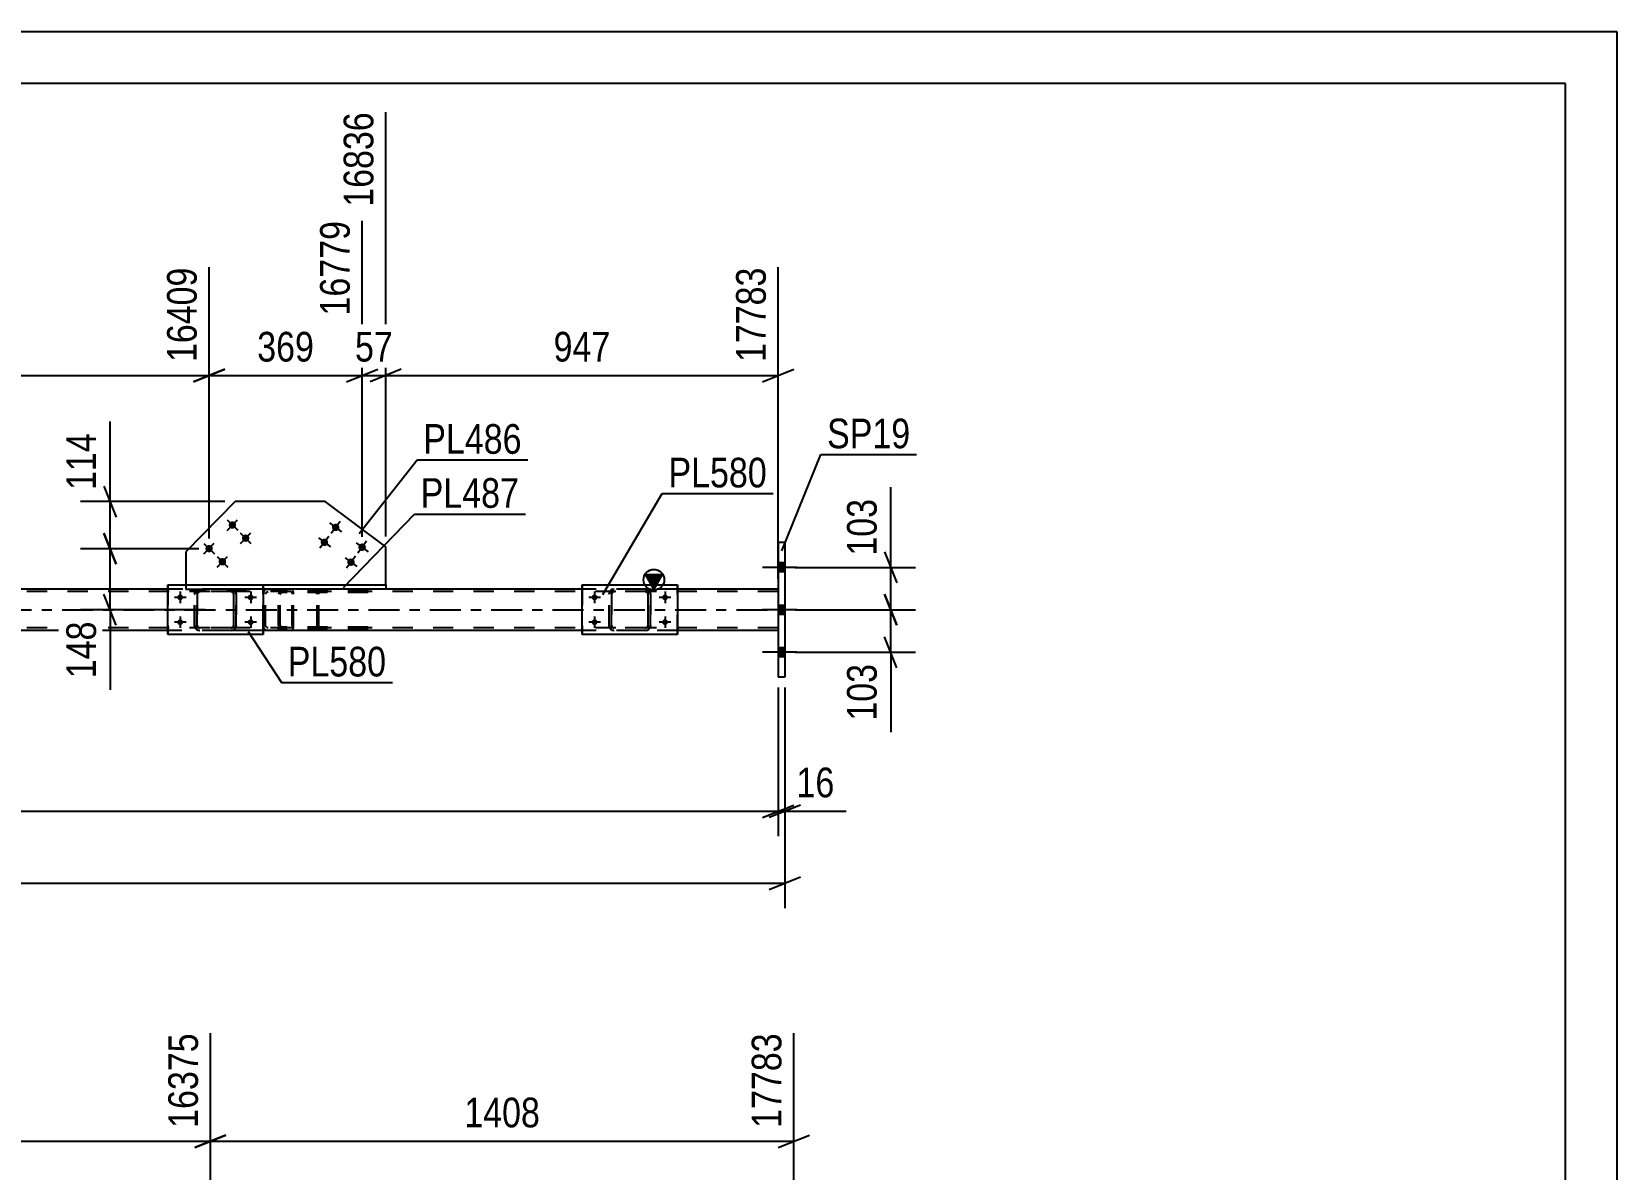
# Model space of a CAD drawing. Header units: millimetres. Extents: x 0 to 841, y 0 to 594.
# Drawn here: x 687.9 to 841, y 484.1 to 594 of the extents above; entities that cross this region are included whole.
import ezdxf

# ---------------------------------------------------------------- set-up
doc = ezdxf.new("R2010")
doc.units = ezdxf.units.MM
doc.linetypes.add('DXK_LINE_DOT2', pattern=[3.9198, 1.9599, -1.9599])
doc.linetypes.add('DXK_LINE_DOT3', pattern=[5.9187, 2.979, -0.9799, 0.9799, -0.9799])
doc.styles.add('Arial Narrow', font='ARIALN.TTF', dxfattribs={"height": 0.2})

# ---------------------------------------------------------------- blocks, each defined once
blk = doc.blocks.new('Unknown-570369486-1113')
at = {"color": 5, "linetype": 'Continuous'}
for p, q in [((841, 594), (0, 594)), ((841, 0), (841, 594)), ((836, 589), (5, 589)), ((836, 5), (836, 589))]:
    blk.add_line(p, q, dxfattribs=at)
blk = doc.blocks.new('Part-570369486-4395 - 4387')
at = {"color": 2, "linetype": 'Continuous'}
for p, q in [((760.64, 544.66), (760, 544.66)), ((760, 544.66), (760, 531.66)), ((760.64, 544.66), (760.64, 531.66)), ((760.64, 531.66), (760, 531.66))]:
    blk.add_line(p, q, dxfattribs=at)
blk = doc.blocks.new('Part-570369486-4406 - 4387')
at = {"linetype": 'Continuous'}
blk.add_hatch(color=2, dxfattribs=at).paths.add_polyline_path([(748, 540.16), (747.2, 541.56), (748.8, 541.56)])
at = {"color": 2, "linetype": 'Continuous'}
for p, q in [((748, 540.16), (747.2, 541.56)), ((747.2, 541.56), (748.8, 541.56)), ((748.8, 541.56), (748, 540.16)), ((701.08, 540.16), (670.28, 540.16)), ((741.08, 540.16), (722.12, 540.16)), ((760, 540.16), (750.28, 540.16)), ((701.08, 536.16), (670.28, 536.16)), ((741.08, 536.16), (710.28, 536.16)), ((760, 536.16), (750.28, 536.16))]:
    blk.add_line(p, q, dxfattribs=at)
at = {"color": 7, "linetype": 'DXK_LINE_DOT2'}
for p, q in [((760, 539.92), (93.08, 539.92)), ((722.12, 540.16), (701.08, 540.16)), ((750.28, 540.16), (741.08, 540.16)), ((760, 540.16), (760, 536.16)), ((760, 536.4), (93.08, 536.4)), ((710.28, 536.16), (701.08, 536.16)), ((750.28, 536.16), (741.08, 536.16))]:
    blk.add_line(p, q, dxfattribs=at)
at = {"color": 7, "linetype": 'DXK_LINE_DOT3'}
blk.add_line((93.08, 538.16), (760, 538.16), dxfattribs=at)
at = {"color": 2, "linetype": 'Continuous'}
blk.add_circle((748, 541.06), 1, dxfattribs=at)
blk = doc.blocks.new('Part-570369486-4422 - 4387')
at = {"color": 2, "linetype": 'Continuous'}
for p, q in [((741.08, 535.76), (741.08, 540.56)), ((741.08, 540.56), (741.08, 540.56)), ((741.08, 540.56), (750.28, 540.56)), ((750.28, 540.56), (750.28, 535.76)), ((741.08, 535.76), (741.08, 535.76)), ((750.28, 535.76), (741.08, 535.76))]:
    blk.add_line(p, q, dxfattribs=at)
at = {"color": 7, "linetype": 'DXK_LINE_DOT2'}
for p, q in [((741.08, 540.56), (741.08, 535.76)), ((741.08, 540.56), (741.08, 540.56)), ((750.28, 535.76), (750.28, 540.56)), ((741.08, 535.76), (741.08, 535.76))]:
    blk.add_line(p, q, dxfattribs=at)
blk = doc.blocks.new('Part-570369486-4436 - 4387')
at = {"color": 2, "linetype": 'Continuous'}
for p, q in [((702.81, 540.56), (702.81, 540.56)), ((702.81, 540.56), (702.81, 540.56)), ((702.81, 540.56), (722.12, 540.56)), ((722.12, 540.56), (722.12, 540.16)), ((722.12, 540.16), (710.28, 540.16)), ((722.12, 540.16), (722.12, 540.16))]:
    blk.add_line(p, q, dxfattribs=at)
at = {"color": 7, "linetype": 'DXK_LINE_DOT2'}
for p, q in [((702.81, 540.56), (702.81, 540.16)), ((702.81, 540.56), (722.12, 540.56)), ((702.81, 540.56), (702.81, 540.56)), ((722.12, 540.56), (722.12, 540.56)), ((702.81, 540.16), (722.12, 540.16)), ((710.28, 540.16), (702.81, 540.16))]:
    blk.add_line(p, q, dxfattribs=at)
blk = doc.blocks.new('Part-570369486-4462 - 4387')
at = {"color": 2, "linetype": 'Continuous'}
for p, q in [((701.08, 535.76), (701.08, 540.56)), ((701.08, 540.56), (701.08, 540.56)), ((701.08, 540.56), (710.28, 540.56)), ((710.28, 540.56), (710.28, 535.76)), ((701.08, 535.76), (701.08, 535.76)), ((710.28, 535.76), (701.08, 535.76))]:
    blk.add_line(p, q, dxfattribs=at)
at = {"color": 7, "linetype": 'DXK_LINE_DOT2'}
for p, q in [((701.08, 540.56), (701.08, 535.76)), ((701.08, 540.56), (701.08, 540.56)), ((710.28, 535.76), (710.28, 540.56)), ((701.08, 535.76), (701.08, 535.76))]:
    blk.add_line(p, q, dxfattribs=at)
blk = doc.blocks.new('Part-570369486-4463 - 4387')
at = {"color": 7, "linetype": 'DXK_LINE_DOT2'}
for p, q in [((703.67, 539.68), (703.71, 539.86)), ((703.67, 539.68), (703.68, 539.68)), ((703.67, 536.64), (703.67, 539.68)), ((703.71, 539.86), (703.68, 539.68)), ((703.68, 536.64), (703.68, 539.68)), ((703.93, 539.77), (703.91, 539.68)), ((703.92, 539.68), (703.91, 539.68)), ((703.91, 539.68), (703.91, 536.64)), ((703.92, 539.68), (703.94, 539.77)), ((703.92, 536.64), (703.92, 539.68)), ((703.98, 539.85), (703.93, 539.77)), ((703.94, 539.77), (703.99, 539.85)), ((703.97, 540.12), (704.15, 540.16)), ((704.16, 540.16), (703.97, 540.12)), ((703.97, 540.12), (703.97, 540.12)), ((704.06, 539.9), (703.98, 539.85)), ((703.99, 539.85), (704.07, 539.9)), ((704.15, 539.92), (704.06, 539.9)), ((704.07, 539.9), (704.16, 539.92)), ((707.2, 540.16), (704.15, 540.16)), ((707.2, 539.92), (704.15, 539.92)), ((707.19, 540.16), (707.37, 540.12)), ((707.28, 539.9), (707.19, 539.92)), ((707.38, 540.12), (707.2, 540.16)), ((707.2, 539.92), (707.29, 539.9)), ((707.28, 539.9), (707.29, 539.9)), ((707.36, 539.85), (707.28, 539.9)), ((707.29, 539.9), (707.37, 539.85)), ((707.41, 539.77), (707.36, 539.85)), ((707.37, 539.85), (707.42, 539.77)), ((707.43, 539.69), (707.41, 539.77)), ((707.42, 539.77), (707.44, 539.68)), ((707.43, 539.68), (707.43, 539.69)), ((707.44, 539.68), (707.43, 539.68)), ((707.43, 539.68), (707.43, 536.64)), ((707.44, 536.64), (707.44, 539.68)), ((707.63, 539.86), (707.67, 539.68)), ((707.68, 539.68), (707.64, 539.86)), ((707.68, 539.68), (707.67, 539.68)), ((707.67, 539.68), (707.67, 536.64)), ((707.68, 536.64), (707.68, 539.68)), ((703.68, 536.64), (703.67, 536.64)), ((703.67, 536.64), (703.67, 536.64)), ((703.71, 536.46), (703.67, 536.64)), ((703.68, 536.64), (703.71, 536.46)), ((703.91, 536.64), (703.92, 536.64)), ((703.91, 536.64), (703.93, 536.55)), ((703.94, 536.55), (703.92, 536.64)), ((703.93, 536.55), (703.98, 536.47)), ((703.99, 536.47), (703.94, 536.55)), ((703.97, 536.2), (703.97, 536.2)), ((704.15, 536.16), (703.97, 536.2)), ((703.97, 536.2), (704.16, 536.16)), ((703.98, 536.47), (704.06, 536.42)), ((704.07, 536.42), (703.99, 536.47)), ((704.06, 536.42), (704.15, 536.4)), ((704.16, 536.4), (704.07, 536.42)), ((707.2, 536.4), (704.15, 536.4)), ((707.2, 536.16), (704.15, 536.16)), ((707.19, 536.4), (707.28, 536.42)), ((707.37, 536.2), (707.19, 536.16)), ((707.29, 536.42), (707.2, 536.4)), ((707.2, 536.16), (707.38, 536.2)), ((707.28, 536.42), (707.36, 536.47)), ((707.28, 536.42), (707.29, 536.42)), ((707.37, 536.47), (707.29, 536.42)), ((707.36, 536.47), (707.41, 536.55)), ((707.42, 536.55), (707.37, 536.47)), ((707.41, 536.55), (707.43, 536.64)), ((707.44, 536.64), (707.42, 536.55)), ((707.43, 536.64), (707.44, 536.64)), ((707.67, 536.64), (707.63, 536.46)), ((707.64, 536.46), (707.68, 536.64)), ((707.67, 536.64), (707.68, 536.64))]:
    blk.add_line(p, q, dxfattribs=at)
at = {"color": 7, "linetype": 'DXK_LINE_DOT3'}
blk.add_line((705.68, 538.16), (705.67, 538.16), dxfattribs=at)
at = {"color": 7, "linetype": 'DXK_LINE_DOT2'}
for centre, start, end in [((704.15, 539.68), 112.5, 157.5), ((704.16, 539.68), 112.5, 157.5), ((707.19, 539.68), 22.5, 67.5), ((707.2, 539.68), 22.5, 67.5), ((704.15, 536.64), 202.5, 247.5), ((704.16, 536.64), 202.5, 247.5), ((707.19, 536.64), 292.5, 337.5), ((707.2, 536.64), 292.5, 337.5)]:
    blk.add_arc(centre, 0.48, start, end, dxfattribs=at)
blk = doc.blocks.new('Part-570369486-4503 - 4387')
at = {"color": 2, "linetype": 'Continuous'}
for p, q in [((707.58, 548.61), (702.81, 543.77)), ((716.28, 548.61), (707.58, 548.61)), ((722.12, 544.25), (716.28, 548.61)), ((702.81, 543.77), (702.81, 540.56)), ((722.12, 540.56), (722.12, 544.25))]:
    blk.add_line(p, q, dxfattribs=at)
at = {"color": 7, "linetype": 'DXK_LINE_DOT2'}
blk.add_line((702.81, 540.56), (722.12, 540.56), dxfattribs=at)
blk = doc.blocks.new('Bolt-570369486-4591 - 4387')
at = {"linetype": 'Continuous'}
for points in [[(760.64, 541.82), (760.64, 542.7), (760, 542.7), (760, 541.82)], [(760.64, 541.82), (760.64, 542.7), (760, 542.7), (760, 541.82)], [(760.64, 541.82), (760.64, 542.7), (760, 542.7), (760, 541.82)], [(760.64, 537.7), (760.64, 538.58), (760, 538.58), (760, 537.7)], [(760.64, 537.7), (760.64, 538.58), (760, 538.58), (760, 537.7)], [(760.64, 533.62), (760.64, 534.5), (760, 534.5), (760, 533.62)], [(760.64, 533.62), (760.64, 534.5), (760, 534.5), (760, 533.62)], [(760.64, 533.62), (760.64, 534.5), (760, 534.5), (760, 533.62)]]:
    blk.add_hatch(color=1, dxfattribs=at).paths.add_polyline_path(points)
at = {"color": 1, "linetype": 'Continuous'}
for p, q in [((761.8, 542.26), (758.48, 542.26)), ((761.8, 542.26), (758.48, 542.26)), ((761.8, 542.26), (758.48, 542.26)), ((760.64, 542.7), (760, 542.7)), ((760.64, 542.7), (760, 542.7)), ((760.64, 542.7), (760, 542.7)), ((760.64, 541.82), (760, 541.82)), ((760.64, 541.82), (760, 541.82)), ((760.64, 541.82), (760, 541.82)), ((761.8, 538.14), (758.48, 538.14)), ((761.8, 538.14), (758.48, 538.14)), ((760.64, 538.58), (760, 538.58)), ((760.64, 538.58), (760, 538.58)), ((760.64, 537.7), (760, 537.7)), ((760.64, 537.7), (760, 537.7)), ((760.64, 534.5), (760, 534.5)), ((760.64, 534.5), (760, 534.5)), ((760.64, 534.5), (760, 534.5)), ((761.8, 534.06), (758.48, 534.06)), ((761.8, 534.06), (758.48, 534.06)), ((761.8, 534.06), (758.48, 534.06)), ((760.64, 533.62), (760, 533.62)), ((760.64, 533.62), (760, 533.62)), ((760.64, 533.62), (760, 533.62))]:
    blk.add_line(p, q, dxfattribs=at)
blk = doc.blocks.new('Bolt-570369486-4624 - 4387')
at = {"linetype": 'Continuous'}
for points in [[(742, 539.36), (742, 539.42), (742.02, 539.47), (742.05, 539.52), (742.09, 539.57), (742.14, 539.6), (742.19, 539.63), (742.25, 539.64), (742.31, 539.64), (742.36, 539.63), (742.42, 539.6), (742.46, 539.57), (742.5, 539.52), (742.53, 539.47), (742.55, 539.42), (742.56, 539.36), (742.55, 539.3), (742.53, 539.25), (742.5, 539.19), (742.46, 539.15), (742.42, 539.12), (742.36, 539.09), (742.31, 539.08), (742.25, 539.08), (742.19, 539.09), (742.14, 539.12), (742.09, 539.15), (742.05, 539.19), (742.02, 539.25), (742, 539.3)], [(748.8, 539.36), (748.8, 539.42), (748.82, 539.47), (748.85, 539.52), (748.89, 539.57), (748.94, 539.6), (748.99, 539.63), (749.05, 539.64), (749.11, 539.64), (749.16, 539.63), (749.22, 539.6), (749.26, 539.57), (749.3, 539.52), (749.33, 539.47), (749.35, 539.42), (749.36, 539.36), (749.35, 539.3), (749.33, 539.25), (749.3, 539.19), (749.26, 539.15), (749.22, 539.12), (749.16, 539.09), (749.11, 539.08), (749.05, 539.08), (748.99, 539.09), (748.94, 539.12), (748.89, 539.15), (748.85, 539.19), (748.82, 539.25), (748.8, 539.3)], [(742, 536.96), (742, 537.02), (742.02, 537.07), (742.05, 537.12), (742.09, 537.17), (742.14, 537.2), (742.19, 537.23), (742.25, 537.24), (742.31, 537.24), (742.36, 537.23), (742.42, 537.2), (742.46, 537.17), (742.5, 537.12), (742.53, 537.07), (742.55, 537.02), (742.56, 536.96), (742.55, 536.9), (742.53, 536.85), (742.5, 536.79), (742.46, 536.75), (742.42, 536.72), (742.36, 536.69), (742.31, 536.68), (742.25, 536.68), (742.19, 536.69), (742.14, 536.72), (742.09, 536.75), (742.05, 536.79), (742.02, 536.85), (742, 536.9)], [(748.8, 536.96), (748.8, 537.02), (748.82, 537.07), (748.85, 537.12), (748.89, 537.17), (748.94, 537.2), (748.99, 537.23), (749.05, 537.24), (749.11, 537.24), (749.16, 537.23), (749.22, 537.2), (749.26, 537.17), (749.3, 537.12), (749.33, 537.07), (749.35, 537.02), (749.36, 536.96), (749.35, 536.9), (749.33, 536.85), (749.3, 536.79), (749.26, 536.75), (749.22, 536.72), (749.16, 536.69), (749.11, 536.68), (749.05, 536.68), (748.99, 536.69), (748.94, 536.72), (748.89, 536.75), (748.85, 536.79), (748.82, 536.85), (748.8, 536.9)]]:
    blk.add_hatch(color=1, dxfattribs=at).paths.add_polyline_path(points)
at = {"color": 1, "linetype": 'Continuous'}
for p, q in [((742.84, 539.36), (741.72, 539.36)), ((742.28, 539.92), (742.28, 538.8)), ((749.64, 539.36), (748.52, 539.36)), ((749.08, 539.92), (749.08, 538.8)), ((742.28, 537.52), (742.28, 536.4)), ((749.08, 537.52), (749.08, 536.4)), ((742.84, 536.96), (741.72, 536.96)), ((749.64, 536.96), (748.52, 536.96))]:
    blk.add_line(p, q, dxfattribs=at)
blk = doc.blocks.new('Bolt-570369486-4634 - 4387')
at = {"linetype": 'Continuous'}
for points in [[(717.57, 545.9, -1), (716.99, 546.33, -1)], [(716.49, 544.46, -1), (715.91, 544.89, -1)], [(720.13, 543.99, -1), (719.55, 544.42, -1)], [(719.05, 542.54, -1), (718.48, 542.98, -1)]]:
    blk.add_hatch(color=1, dxfattribs=at).paths.add_polyline_path(points)
at = {"color": 1, "linetype": 'Continuous'}
for p, q in [((716.7, 546.55), (717.85, 545.69)), ((717.71, 546.69), (716.85, 545.54)), ((715.62, 545.11), (716.78, 544.24)), ((716.63, 545.25), (715.77, 544.1)), ((719.26, 544.63), (720.42, 543.77)), ((720.27, 544.78), (719.41, 543.62)), ((718.19, 543.19), (719.34, 542.33)), ((719.19, 543.34), (718.33, 542.18))]:
    blk.add_line(p, q, dxfattribs=at)
blk = doc.blocks.new('Bolt-570369486-4635 - 4387')
at = {"linetype": 'Continuous'}
for points in [[(702, 539.36), (702, 539.42), (702.02, 539.47), (702.05, 539.52), (702.09, 539.57), (702.14, 539.6), (702.19, 539.63), (702.25, 539.64), (702.31, 539.64), (702.36, 539.63), (702.42, 539.6), (702.46, 539.57), (702.5, 539.52), (702.53, 539.47), (702.55, 539.42), (702.56, 539.36), (702.55, 539.3), (702.53, 539.25), (702.5, 539.19), (702.46, 539.15), (702.42, 539.12), (702.36, 539.09), (702.31, 539.08), (702.25, 539.08), (702.19, 539.09), (702.14, 539.12), (702.09, 539.15), (702.05, 539.19), (702.02, 539.25), (702, 539.3)], [(708.8, 539.36), (708.8, 539.42), (708.82, 539.47), (708.85, 539.52), (708.89, 539.57), (708.94, 539.6), (708.99, 539.63), (709.05, 539.64), (709.11, 539.64), (709.16, 539.63), (709.22, 539.6), (709.26, 539.57), (709.3, 539.52), (709.33, 539.47), (709.35, 539.42), (709.36, 539.36), (709.35, 539.3), (709.33, 539.25), (709.3, 539.19), (709.26, 539.15), (709.22, 539.12), (709.16, 539.09), (709.11, 539.08), (709.05, 539.08), (708.99, 539.09), (708.94, 539.12), (708.89, 539.15), (708.85, 539.19), (708.82, 539.25), (708.8, 539.3)], [(702, 536.96), (702, 537.02), (702.02, 537.07), (702.05, 537.12), (702.09, 537.17), (702.14, 537.2), (702.19, 537.23), (702.25, 537.24), (702.31, 537.24), (702.36, 537.23), (702.42, 537.2), (702.46, 537.17), (702.5, 537.12), (702.53, 537.07), (702.55, 537.02), (702.56, 536.96), (702.55, 536.9), (702.53, 536.85), (702.5, 536.79), (702.46, 536.75), (702.42, 536.72), (702.36, 536.69), (702.31, 536.68), (702.25, 536.68), (702.19, 536.69), (702.14, 536.72), (702.09, 536.75), (702.05, 536.79), (702.02, 536.85), (702, 536.9)], [(708.8, 536.96), (708.8, 537.02), (708.82, 537.07), (708.85, 537.12), (708.89, 537.17), (708.94, 537.2), (708.99, 537.23), (709.05, 537.24), (709.11, 537.24), (709.16, 537.23), (709.22, 537.2), (709.26, 537.17), (709.3, 537.12), (709.33, 537.07), (709.35, 537.02), (709.36, 536.96), (709.35, 536.9), (709.33, 536.85), (709.3, 536.79), (709.26, 536.75), (709.22, 536.72), (709.16, 536.69), (709.11, 536.68), (709.05, 536.68), (708.99, 536.69), (708.94, 536.72), (708.89, 536.75), (708.85, 536.79), (708.82, 536.85), (708.8, 536.9)]]:
    blk.add_hatch(color=1, dxfattribs=at).paths.add_polyline_path(points)
at = {"color": 1, "linetype": 'Continuous'}
for p, q in [((702.84, 539.36), (701.72, 539.36)), ((702.28, 539.92), (702.28, 538.8)), ((709.64, 539.36), (708.52, 539.36)), ((709.08, 539.92), (709.08, 538.8)), ((702.28, 537.52), (702.28, 536.4)), ((709.08, 537.52), (709.08, 536.4)), ((702.84, 536.96), (701.72, 536.96)), ((709.64, 536.96), (708.52, 536.96))]:
    blk.add_line(p, q, dxfattribs=at)
blk = doc.blocks.new('Bolt-570369486-4652 - 4387')
at = {"linetype": 'Continuous'}
for points in [[(707.57, 546.6, -1), (707.06, 546.09, -1)], [(708.85, 545.33, -1), (708.34, 544.82, -1)], [(705.32, 544.32, -1), (704.81, 543.81, -1)], [(706.6, 543.06, -1), (706.09, 542.54, -1)]]:
    blk.add_hatch(color=1, dxfattribs=at).paths.add_polyline_path(points)
at = {"color": 1, "linetype": 'Continuous'}
for p, q in [((706.8, 546.85), (707.83, 545.84)), ((706.81, 545.83), (707.82, 546.85)), ((708.08, 545.58), (709.11, 544.57)), ((708.09, 544.57), (709.1, 545.59)), ((704.55, 544.57), (705.58, 543.56)), ((704.56, 543.55), (705.57, 544.58)), ((705.83, 543.31), (706.86, 542.29)), ((705.84, 542.29), (706.85, 543.31))]:
    blk.add_line(p, q, dxfattribs=at)
blk = doc.blocks.new('Part-570369486-4690 - 4387')
at = {"color": 7, "linetype": 'DXK_LINE_DOT2'}
for p, q in [((712.95, 540.16), (706.41, 540.16)), ((712.95, 539.92), (706.41, 539.92)), ((710.31, 539.85), (710.27, 539.68)), ((710.27, 536.64), (710.27, 539.68)), ((710.31, 539.86), (710.31, 539.85)), ((710.52, 539.68), (710.54, 539.77)), ((710.52, 536.64), (710.52, 539.68)), ((710.54, 539.77), (710.6, 539.85)), ((710.78, 540.16), (710.58, 540.12)), ((710.6, 539.85), (710.68, 539.9)), ((710.68, 539.9), (710.78, 539.92)), ((711.77, 539.92), (711.77, 540.16)), ((713.06, 540.12), (712.95, 540.16)), ((712.95, 539.92), (713, 539.9)), ((713, 539.9), (713.05, 539.85)), ((713.05, 539.85), (713.08, 539.77)), ((713.14, 540.02), (713.06, 540.12)), ((713.08, 539.77), (713.09, 539.68)), ((713.09, 536.64), (713.09, 539.68)), ((713.2, 539.86), (713.14, 540.02)), ((713.22, 539.68), (713.2, 539.86)), ((713.22, 536.64), (713.22, 539.68)), ((712.95, 536.4), (706.41, 536.4)), ((712.95, 536.16), (706.41, 536.16)), ((710.27, 536.64), (710.31, 536.46)), ((710.54, 536.55), (710.52, 536.64)), ((710.6, 536.47), (710.54, 536.55)), ((710.58, 536.2), (710.78, 536.16)), ((710.68, 536.42), (710.6, 536.47)), ((710.78, 536.4), (710.68, 536.42)), ((711.77, 536.16), (711.77, 536.4)), ((713, 536.42), (712.95, 536.4)), ((712.95, 536.16), (713.06, 536.2)), ((713.05, 536.47), (713, 536.42)), ((713.08, 536.55), (713.05, 536.47)), ((713.06, 536.2), (713.14, 536.3)), ((713.09, 536.64), (713.08, 536.55)), ((713.14, 536.3), (713.2, 536.46)), ((713.2, 536.46), (713.22, 536.64))]:
    blk.add_line(p, q, dxfattribs=at)
for centre, start, end in [((710.76, 539.67), 111.1942, 156.1507), ((710.76, 536.66), 203.8493, 248.8058)]:
    blk.add_arc(centre, 0.492, start, end, dxfattribs=at)
blk = doc.blocks.new('Part-570369486-4708 - 4387')
at = {"color": 7, "linetype": 'DXK_LINE_DOT2'}
for p, q in [((743.67, 539.68), (743.71, 539.86)), ((743.67, 539.68), (743.68, 539.68)), ((743.67, 536.64), (743.67, 539.68)), ((743.71, 539.86), (743.68, 539.68)), ((743.68, 536.64), (743.68, 539.68)), ((743.93, 539.77), (743.91, 539.68)), ((743.92, 539.68), (743.91, 539.68)), ((743.91, 539.68), (743.91, 536.64)), ((743.92, 539.68), (743.94, 539.77)), ((743.92, 536.64), (743.92, 539.68)), ((743.98, 539.85), (743.93, 539.77)), ((743.94, 539.77), (743.99, 539.85)), ((743.97, 540.12), (744.15, 540.16)), ((744.16, 540.16), (743.97, 540.12)), ((743.97, 540.12), (743.97, 540.12)), ((744.06, 539.9), (743.98, 539.85)), ((743.99, 539.85), (744.07, 539.9)), ((744.15, 539.92), (744.06, 539.9)), ((744.07, 539.9), (744.16, 539.92)), ((747.2, 540.16), (744.15, 540.16)), ((747.2, 539.92), (744.15, 539.92)), ((747.19, 540.16), (747.37, 540.12)), ((747.28, 539.9), (747.19, 539.92)), ((747.38, 540.12), (747.2, 540.16)), ((747.2, 539.92), (747.29, 539.9)), ((747.28, 539.9), (747.29, 539.9)), ((747.36, 539.85), (747.28, 539.9)), ((747.29, 539.9), (747.37, 539.85)), ((747.41, 539.77), (747.36, 539.85)), ((747.37, 539.85), (747.42, 539.77)), ((747.43, 539.69), (747.41, 539.77)), ((747.42, 539.77), (747.44, 539.68)), ((747.43, 539.68), (747.43, 539.69)), ((747.44, 539.68), (747.43, 539.68)), ((747.43, 539.68), (747.43, 536.64)), ((747.44, 536.64), (747.44, 539.68)), ((747.63, 539.86), (747.67, 539.68)), ((747.68, 539.68), (747.64, 539.86)), ((747.68, 539.68), (747.67, 539.68)), ((747.67, 539.68), (747.67, 536.64)), ((747.68, 536.64), (747.68, 539.68)), ((743.68, 536.64), (743.67, 536.64)), ((743.67, 536.64), (743.67, 536.64)), ((743.71, 536.46), (743.67, 536.64)), ((743.68, 536.64), (743.71, 536.46)), ((743.91, 536.64), (743.92, 536.64)), ((743.91, 536.64), (743.93, 536.55)), ((743.94, 536.55), (743.92, 536.64)), ((743.93, 536.55), (743.98, 536.47)), ((743.99, 536.47), (743.94, 536.55)), ((743.97, 536.2), (743.97, 536.2)), ((744.15, 536.16), (743.97, 536.2)), ((743.97, 536.2), (744.16, 536.16)), ((743.98, 536.47), (744.06, 536.42)), ((744.07, 536.42), (743.99, 536.47)), ((744.06, 536.42), (744.15, 536.4)), ((744.16, 536.4), (744.07, 536.42)), ((747.2, 536.4), (744.15, 536.4)), ((747.2, 536.16), (744.15, 536.16)), ((747.19, 536.4), (747.28, 536.42)), ((747.37, 536.2), (747.19, 536.16)), ((747.29, 536.42), (747.2, 536.4)), ((747.2, 536.16), (747.38, 536.2)), ((747.28, 536.42), (747.36, 536.47)), ((747.28, 536.42), (747.29, 536.42)), ((747.37, 536.47), (747.29, 536.42)), ((747.36, 536.47), (747.41, 536.55)), ((747.42, 536.55), (747.37, 536.47)), ((747.41, 536.55), (747.43, 536.64)), ((747.44, 536.64), (747.42, 536.55)), ((747.43, 536.64), (747.44, 536.64)), ((747.67, 536.64), (747.63, 536.46)), ((747.64, 536.46), (747.68, 536.64)), ((747.67, 536.64), (747.68, 536.64))]:
    blk.add_line(p, q, dxfattribs=at)
at = {"color": 7, "linetype": 'DXK_LINE_DOT3'}
blk.add_line((745.68, 538.16), (745.67, 538.16), dxfattribs=at)
at = {"color": 7, "linetype": 'DXK_LINE_DOT2'}
for centre, start, end in [((744.15, 539.68), 112.5, 157.5), ((744.16, 539.68), 112.5, 157.5), ((747.19, 539.68), 22.5, 67.5), ((747.2, 539.68), 22.5, 67.5), ((744.15, 536.64), 202.5, 247.5), ((744.16, 536.64), 202.5, 247.5), ((747.19, 536.64), 292.5, 337.5), ((747.2, 536.64), 292.5, 337.5)]:
    blk.add_arc(centre, 0.48, start, end, dxfattribs=at)
blk = doc.blocks.new('Part-570369486-4714 - 4387')
at = {"color": 7, "linetype": 'DXK_LINE_DOT2'}
for p, q in [((711.8, 539.77), (711.77, 539.67)), ((711.77, 536.65), (711.77, 539.67)), ((711.8, 539.79), (711.8, 539.77)), ((711.94, 539.67), (711.95, 539.68)), ((711.94, 536.65), (711.94, 539.67)), ((711.95, 539.68), (711.96, 539.73)), ((711.96, 539.73), (711.99, 539.78)), ((712.11, 539.99), (711.98, 539.97)), ((711.99, 539.78), (712.05, 539.82)), ((712.05, 539.82), (712.11, 539.83)), ((720.43, 539.99), (712.11, 539.99)), ((720.43, 539.83), (712.11, 539.83)), ((715.46, 539.97), (715.33, 539.99)), ((715.33, 539.83), (715.39, 539.82)), ((715.39, 539.82), (715.45, 539.78)), ((715.45, 539.78), (715.49, 539.73)), ((715.5, 539.68), (715.49, 539.73)), ((715.5, 539.67), (715.5, 539.68)), ((715.5, 536.65), (715.5, 539.67)), ((715.65, 539.77), (715.64, 539.79)), ((715.67, 539.67), (715.65, 539.77)), ((715.67, 536.65), (715.67, 539.67)), ((711.77, 536.65), (711.8, 536.53)), ((711.96, 536.59), (711.94, 536.65)), ((711.99, 536.54), (711.96, 536.59)), ((711.98, 536.35), (712.11, 536.33)), ((712.05, 536.5), (711.99, 536.54)), ((712.11, 536.49), (712.05, 536.5)), ((720.43, 536.49), (712.11, 536.49)), ((720.43, 536.33), (712.11, 536.33)), ((715.39, 536.5), (715.33, 536.49)), ((715.33, 536.33), (715.46, 536.35)), ((715.45, 536.54), (715.39, 536.5)), ((715.49, 536.59), (715.45, 536.54)), ((715.5, 536.65), (715.49, 536.59)), ((715.64, 536.53), (715.67, 536.65))]:
    blk.add_line(p, q, dxfattribs=at)
for centre, start, end in [((712.1, 539.66), 110.7583, 155.68), ((712.1, 536.66), 204.32, 249.2417), ((715.34, 536.66), 290.7583, 335.68)]:
    blk.add_arc(centre, 0.331, start, end, dxfattribs=at)
blk = doc.blocks.new('StraightDimension-570369486-5651 - 4387')
at = {"color": 7, "linetype": 'Continuous'}
for p, q in [((760.64, 530.66), (760.64, 509.35)), ((62.76, 511.75), (760.64, 511.75)), ((759.14, 511.15), (762.14, 512.35))]:
    blk.add_line(p, q, dxfattribs=at)
blk = doc.blocks.new('StraightDimension-570369486-12079 - 4387')
at = {"color": 7, "linetype": 'Continuous'}
for p, q in [((719.84, 545.2), (719.84, 575.74)), ((705.07, 545.06), (705.07, 571.24)), ((706.57, 561.39), (703.57, 560.19)), ((705.07, 560.79), (719.84, 560.79)), ((718.34, 560.19), (721.34, 561.39))]:
    blk.add_line(p, q, dxfattribs=at)
at = {"color": 0}
blk.add_wipeout([(715.8, 561.54), (715.8, 565.74), (709.11, 565.74), (709.11, 561.54)], dxfattribs=at)
at = {"color": 3, "style": 'Arial Narrow'}
blk.add_text('369', height=2.863, dxfattribs=at).set_placement((709.71, 562.14))
at = {"color": 0, "linetype": 'Continuous'}
blk.add_wipeout([(719.24, 576.34), (715.04, 576.34), (715.04, 565.99), (719.24, 565.99)], dxfattribs=at)
at = {"color": 3, "linetype": 'Continuous', "style": 'Arial Narrow'}
blk.add_text('16779', height=2.863, rotation=90.0002, dxfattribs=at).set_placement((718.64, 566.59))
blk = doc.blocks.new('StraightDimension-570369486-5148 - 4387')
at = {"color": 7, "linetype": 'Continuous'}
for p, q in [((760, 530.66), (760, 516.3)), ((758.5, 518.1), (761.5, 519.3)), ((63.4, 518.7), (760, 518.7))]:
    blk.add_line(p, q, dxfattribs=at)
blk = doc.blocks.new('StraightDimension-570369486-5138 - 4387')
at = {"color": 7, "linetype": 'Continuous'}
for p, q in [((760, 530.66), (760, 516.3)), ((760.64, 530.66), (760.64, 516.3)), ((758.5, 518.1), (761.5, 519.3)), ((762.14, 519.3), (759.14, 518.1)), ((760, 518.7), (760.64, 518.7))]:
    blk.add_line(p, q, dxfattribs=at)
at = {"color": 0}
blk.add_wipeout([(766.02, 519.45), (766.02, 523.65), (761.17, 523.65), (761.17, 519.45)], dxfattribs=at)
at = {"color": 7, "linetype": 'Continuous'}
blk.add_line((760.64, 518.7), (766.55, 518.7), dxfattribs=at)
blk.add_line((760.64, 518.7), (766.55, 518.7), dxfattribs=at)
at = {"color": 3, "style": 'Arial Narrow'}
blk.add_text('16', height=2.863, dxfattribs=at).set_placement((761.77, 520.05))
blk = doc.blocks.new('StraightDimension-570369486-5169 - 4387')
at = {"color": 7, "linetype": 'Continuous'}
for p, q in [((770.26, 539.66), (771.46, 536.66)), ((761.64, 538.16), (773.26, 538.16)), ((770.86, 534.06), (770.86, 538.16)), ((771.46, 532.56), (770.26, 535.56)), ((761.64, 534.06), (773.26, 534.06))]:
    blk.add_line(p, q, dxfattribs=at)
at = {"color": 0}
blk.add_wipeout([(770.11, 533.54), (765.91, 533.54), (765.91, 526.85), (770.11, 526.85)], dxfattribs=at)
at = {"color": 7, "linetype": 'Continuous'}
blk.add_line((770.86, 534.06), (770.86, 526.33), dxfattribs=at)
blk.add_line((770.86, 534.06), (770.86, 526.33), dxfattribs=at)
at = {"color": 3, "style": 'Arial Narrow'}
blk.add_text('103', height=2.863, rotation=90.0002, dxfattribs=at).set_placement((769.51, 527.45))
blk = doc.blocks.new('StraightDimension-570369486-12080 - 4387')
at = {"color": 7, "linetype": 'Continuous'}
for p, q in [((638.72, 544.77), (638.72, 575.74)), ((705.07, 545.06), (705.07, 571.24)), ((640.22, 561.39), (637.22, 560.19)), ((638.72, 560.79), (705.07, 560.79)), ((703.57, 560.19), (706.57, 561.39))]:
    blk.add_line(p, q, dxfattribs=at)
at = {"color": 0, "linetype": 'Continuous'}
blk.add_wipeout([(704.47, 571.84), (700.27, 571.84), (700.27, 561.49), (704.47, 561.49)], dxfattribs=at)
at = {"color": 0}
blk.add_wipeout([(676.15, 561.54), (676.15, 565.74), (667.64, 565.74), (667.64, 561.54)], dxfattribs=at)
at = {"color": 3, "linetype": 'Continuous', "style": 'Arial Narrow'}
blk.add_text('16409', height=2.863, rotation=90.0002, dxfattribs=at).set_placement((703.87, 562.09))
at = {"color": 3, "style": 'Arial Narrow'}
blk.add_text('1659', height=2.863, dxfattribs=at).set_placement((668.24, 562.14))
blk = doc.blocks.new('StraightDimension-570369486-5177 - 4387')
at = {"color": 7, "linetype": 'Continuous'}
for p, q in [((770.26, 543.76), (771.46, 540.76)), ((761.64, 542.26), (773.26, 542.26)), ((770.86, 538.16), (770.86, 542.26)), ((771.46, 536.66), (770.26, 539.66)), ((761.64, 538.16), (773.26, 538.16))]:
    blk.add_line(p, q, dxfattribs=at)
at = {"color": 0}
blk.add_wipeout([(770.11, 549.47), (765.91, 549.47), (765.91, 542.79), (770.11, 542.79)], dxfattribs=at)
at = {"color": 7, "linetype": 'Continuous'}
blk.add_line((770.86, 542.26), (770.86, 549.99), dxfattribs=at)
blk.add_line((770.86, 542.26), (770.86, 549.99), dxfattribs=at)
at = {"color": 3, "style": 'Arial Narrow'}
blk.add_text('103', height=2.863, rotation=90.0002, dxfattribs=at).set_placement((769.51, 543.39))
blk = doc.blocks.new('StraightDimension-570369486-12077 - 4387')
at = {"color": 7, "linetype": 'Continuous'}
for p, q in [((722.12, 545.25), (722.12, 586.24)), ((760, 541.16), (760, 571.24)), ((723.62, 561.39), (720.62, 560.19)), ((722.12, 560.79), (760, 560.79)), ((758.5, 560.19), (761.5, 561.39))]:
    blk.add_line(p, q, dxfattribs=at)
at = {"color": 0, "linetype": 'Continuous'}
blk.add_wipeout([(759.4, 571.84), (755.2, 571.84), (755.2, 561.49), (759.4, 561.49)], dxfattribs=at)
at = {"color": 0}
blk.add_wipeout([(744.4, 561.54), (744.4, 565.74), (737.72, 565.74), (737.72, 561.54)], dxfattribs=at)
at = {"color": 3, "linetype": 'Continuous', "style": 'Arial Narrow'}
blk.add_text('17783', height=2.863, rotation=90.0002, dxfattribs=at).set_placement((758.8, 562.09))
at = {"color": 3, "style": 'Arial Narrow'}
blk.add_text('947', height=2.863, dxfattribs=at).set_placement((738.32, 562.14))
blk = doc.blocks.new('StraightDimension-570369486-12078 - 4387')
at = {"color": 7, "linetype": 'Continuous'}
for p, q in [((722.12, 545.25), (722.12, 586.24)), ((719.84, 545.2), (719.84, 575.74)), ((718.34, 560.19), (721.34, 561.39)), ((719.84, 560.79), (722.12, 560.79)), ((723.62, 561.39), (720.62, 560.19))]:
    blk.add_line(p, q, dxfattribs=at)
at = {"color": 0, "linetype": 'Continuous'}
blk.add_wipeout([(721.52, 586.84), (717.32, 586.84), (717.32, 576.49), (721.52, 576.49)], dxfattribs=at)
at = {"color": 0}
blk.add_wipeout([(723.41, 561.54), (723.41, 565.74), (718.55, 565.74), (718.55, 561.54)], dxfattribs=at)
at = {"color": 3, "linetype": 'Continuous', "style": 'Arial Narrow'}
blk.add_text('16836', height=2.863, rotation=90.0002, dxfattribs=at).set_placement((720.92, 577.09))
at = {"color": 3, "style": 'Arial Narrow'}
blk.add_text('57', height=2.863, dxfattribs=at).set_placement((719.15, 562.14))
blk = doc.blocks.new('StraightDimension-570369486-21038 - 4387')
at = {"color": 7, "linetype": 'Continuous'}
for p, q in [((694.9, 550.11), (696.1, 547.11)), ((706.58, 548.61), (692.65, 548.61)), ((695.5, 544.06), (695.5, 548.61)), ((696.1, 542.56), (694.9, 545.56)), ((704.07, 544.06), (692.65, 544.06))]:
    blk.add_line(p, q, dxfattribs=at)
at = {"color": 0}
blk.add_wipeout([(694.75, 555.82), (690.55, 555.82), (690.55, 549.13), (694.75, 549.13)], dxfattribs=at)
at = {"color": 7, "linetype": 'Continuous'}
blk.add_line((695.5, 548.61), (695.5, 556.34), dxfattribs=at)
blk.add_line((695.5, 548.61), (695.5, 556.34), dxfattribs=at)
at = {"color": 3, "style": 'Arial Narrow'}
blk.add_text('114', height=2.863, rotation=90.0002, dxfattribs=at).set_placement((694.15, 549.73))
blk = doc.blocks.new('StraightDimension-570369486-21039 - 4387')
at = {"color": 7, "linetype": 'Continuous'}
for p, q in [((694.9, 545.56), (696.1, 542.56)), ((704.07, 544.06), (692.65, 544.06)), ((695.5, 538.16), (695.5, 544.06)), ((696.1, 536.66), (694.9, 539.66)), ((704.67, 538.16), (692.65, 538.16))]:
    blk.add_line(p, q, dxfattribs=at)
at = {"color": 0}
blk.add_wipeout([(694.75, 537.63), (690.55, 537.63), (690.55, 530.95), (694.75, 530.95)], dxfattribs=at)
at = {"color": 7, "linetype": 'Continuous'}
blk.add_line((695.5, 538.16), (695.5, 530.42), dxfattribs=at)
blk.add_line((695.5, 538.16), (695.5, 530.42), dxfattribs=at)
at = {"color": 3, "style": 'Arial Narrow'}
blk.add_text('148', height=2.863, rotation=90.0002, dxfattribs=at).set_placement((694.15, 531.55))
blk = doc.blocks.new('StraightDimension-570369486-32320 - 1691')
at = {"color": 7, "linetype": 'Continuous'}
for p, q in [((705.19, 447.35), (705.19, 497.27)), ((761.51, 432.54), (761.51, 497.27)), ((706.69, 487.42), (703.69, 486.22)), ((705.19, 486.82), (761.51, 486.82)), ((760.01, 486.22), (763.01, 487.42))]:
    blk.add_line(p, q, dxfattribs=at)
at = {"color": 0, "linetype": 'Continuous'}
blk.add_wipeout([(760.91, 497.87), (756.71, 497.87), (756.71, 487.52), (760.91, 487.52)], dxfattribs=at)
at = {"color": 0}
blk.add_wipeout([(737.61, 487.57), (737.61, 491.77), (729.1, 491.77), (729.1, 487.57)], dxfattribs=at)
at = {"color": 3, "linetype": 'Continuous', "style": 'Arial Narrow'}
blk.add_text('17783', height=2.863, rotation=90.0002, dxfattribs=at).set_placement((760.31, 488.12))
at = {"color": 3, "style": 'Arial Narrow'}
blk.add_text('1408', height=2.863, dxfattribs=at).set_placement((729.7, 488.17))
blk = doc.blocks.new('StraightDimension-570369486-32321 - 1691')
at = {"color": 7, "linetype": 'Continuous'}
for p, q in [((625.19, 447.35), (625.19, 497.27)), ((705.19, 447.35), (705.19, 497.27)), ((626.69, 487.42), (623.69, 486.22)), ((625.19, 486.82), (705.19, 486.82)), ((703.69, 486.22), (706.69, 487.42))]:
    blk.add_line(p, q, dxfattribs=at)
at = {"color": 0, "linetype": 'Continuous'}
blk.add_wipeout([(704.59, 497.87), (700.39, 497.87), (700.39, 487.52), (704.59, 487.52)], dxfattribs=at)
at = {"color": 0}
blk.add_wipeout([(669.45, 487.57), (669.45, 491.77), (660.93, 491.77), (660.93, 487.57)], dxfattribs=at)
at = {"color": 3, "linetype": 'Continuous', "style": 'Arial Narrow'}
blk.add_text('16375', height=2.863, rotation=90.0002, dxfattribs=at).set_placement((703.99, 488.12))
at = {"color": 3, "style": 'Arial Narrow'}
blk.add_text('2000', height=2.863, dxfattribs=at).set_placement((661.53, 488.17))
blk = doc.blocks.new('Mark-570369486-4391 - 4387')
at = {"color": 0}
blk.add_wipeout([(772.76, 553.76), (772.76, 556.76), (764.72, 556.76), (764.72, 553.76)], dxfattribs=at)
blk.add_wipeout([(772.76, 553.76), (772.76, 556.76), (764.72, 556.76), (764.72, 553.76)], dxfattribs=at)
at = {"color": 30, "linetype": 'Continuous'}
for p, q in [((760.34, 543.85), (764.12, 553.16)), ((764.12, 553.16), (773.36, 553.16))]:
    blk.add_line(p, q, dxfattribs=at)
at = {"color": 3, "style": 'Arial Narrow'}
blk.add_text('SP19', height=2.863, dxfattribs=at).set_placement((764.72, 553.76))
blk = doc.blocks.new('Mark-570369486-4418 - 4387')
at = {"color": 0}
blk.add_wipeout([(758.91, 549.98), (758.91, 552.98), (749.41, 552.98), (749.41, 549.98)], dxfattribs=at)
blk.add_wipeout([(758.91, 549.98), (758.91, 552.98), (749.41, 552.98), (749.41, 549.98)], dxfattribs=at)
at = {"color": 30, "linetype": 'Continuous'}
for p, q in [((743.08, 539.62), (748.81, 549.38)), ((748.81, 549.38), (759.51, 549.38))]:
    blk.add_line(p, q, dxfattribs=at)
at = {"color": 3, "style": 'Arial Narrow'}
blk.add_text('PL580', height=2.863, dxfattribs=at).set_placement((749.41, 549.98))
blk = doc.blocks.new('Mark-570369486-4432 - 4387')
at = {"color": 0}
blk.add_wipeout([(735, 548.01), (735, 551.01), (725.49, 551.01), (725.49, 548.01)], dxfattribs=at)
blk.add_wipeout([(735, 548.01), (735, 551.01), (725.49, 551.01), (725.49, 548.01)], dxfattribs=at)
at = {"color": 30, "linetype": 'Continuous'}
for p, q in [((718.05, 540.32), (724.89, 547.41)), ((724.89, 547.41), (735.6, 547.41))]:
    blk.add_line(p, q, dxfattribs=at)
at = {"color": 3, "style": 'Arial Narrow'}
blk.add_text('PL487', height=2.863, dxfattribs=at).set_placement((725.49, 548.01))
blk = doc.blocks.new('Mark-570369486-4458 - 4387')
at = {"color": 0}
blk.add_wipeout([(722.16, 531.72), (722.16, 534.72), (712.66, 534.72), (712.66, 531.72)], dxfattribs=at)
blk.add_wipeout([(722.16, 531.72), (722.16, 534.72), (712.66, 534.72), (712.66, 531.72)], dxfattribs=at)
at = {"color": 30, "linetype": 'Continuous'}
for p, q in [((708.84, 536.06), (712.06, 531.12)), ((712.06, 531.12), (722.76, 531.12))]:
    blk.add_line(p, q, dxfattribs=at)
at = {"color": 3, "style": 'Arial Narrow'}
blk.add_text('PL580', height=2.863, dxfattribs=at).set_placement((712.66, 531.72))
blk = doc.blocks.new('Mark-570369486-4499 - 4387')
at = {"color": 0}
blk.add_wipeout([(735.24, 553.23), (735.24, 556.23), (725.74, 556.23), (725.74, 553.23)], dxfattribs=at)
blk.add_wipeout([(735.24, 553.23), (735.24, 556.23), (725.74, 556.23), (725.74, 553.23)], dxfattribs=at)
at = {"color": 30, "linetype": 'Continuous'}
for p, q in [((719.55, 545.53), (725.14, 552.63)), ((725.14, 552.63), (735.84, 552.63))]:
    blk.add_line(p, q, dxfattribs=at)
at = {"color": 3, "style": 'Arial Narrow'}
blk.add_text('PL486', height=2.863, dxfattribs=at).set_placement((725.74, 553.23))

msp = doc.modelspace()

# ---------------------------------------------------------------- block references
for name in ['Unknown-570369486-1113', 'Part-570369486-4503 - 4387', 'Bolt-570369486-4652 - 4387', 'Bolt-570369486-4634 - 4387', 'Part-570369486-4395 - 4387', 'Part-570369486-4406 - 4387', 'Bolt-570369486-4591 - 4387', 'Part-570369486-4462 - 4387', 'Part-570369486-4436 - 4387', 'Part-570369486-4422 - 4387', 'Bolt-570369486-4635 - 4387', 'Part-570369486-4463 - 4387', 'Part-570369486-4690 - 4387', 'Part-570369486-4714 - 4387', 'Bolt-570369486-4624 - 4387', 'Part-570369486-4708 - 4387']:
    msp.add_blockref(name, (0, 0))

# ---------------------------------------------------------------- next in the draw order: block references
for name in ['StraightDimension-570369486-12079 - 4387', 'StraightDimension-570369486-5651 - 4387', 'StraightDimension-570369486-32320 - 1691']:
    msp.add_blockref(name, (0, 0))

# ---------------------------------------------------------------- next in the draw order: block references
for name in ['StraightDimension-570369486-12080 - 4387', 'StraightDimension-570369486-5148 - 4387', 'StraightDimension-570369486-32321 - 1691']:
    msp.add_blockref(name, (0, 0))

# ---------------------------------------------------------------- next in the draw order: block references
for name in ['StraightDimension-570369486-21038 - 4387', 'Mark-570369486-4458 - 4387', 'StraightDimension-570369486-5138 - 4387']:
    msp.add_blockref(name, (0, 0))

# ---------------------------------------------------------------- next in the draw order: block references
for name in ['StraightDimension-570369486-21039 - 4387', 'StraightDimension-570369486-5169 - 4387']:
    msp.add_blockref(name, (0, 0))

# ---------------------------------------------------------------- next in the draw order: block references
msp.add_blockref('StraightDimension-570369486-5177 - 4387', (0, 0))

# ---------------------------------------------------------------- next in the draw order: block references
msp.add_blockref('StraightDimension-570369486-12077 - 4387', (0, 0))

# ---------------------------------------------------------------- next in the draw order: block references
for name in ['StraightDimension-570369486-12078 - 4387', 'Mark-570369486-4391 - 4387', 'Mark-570369486-4418 - 4387']:
    msp.add_blockref(name, (0, 0))

# ---------------------------------------------------------------- next in the draw order: block references
msp.add_blockref('Mark-570369486-4432 - 4387', (0, 0))

# ---------------------------------------------------------------- next in the draw order: block references
msp.add_blockref('Mark-570369486-4499 - 4387', (0, 0))

doc.saveas('drawing.dxf')
